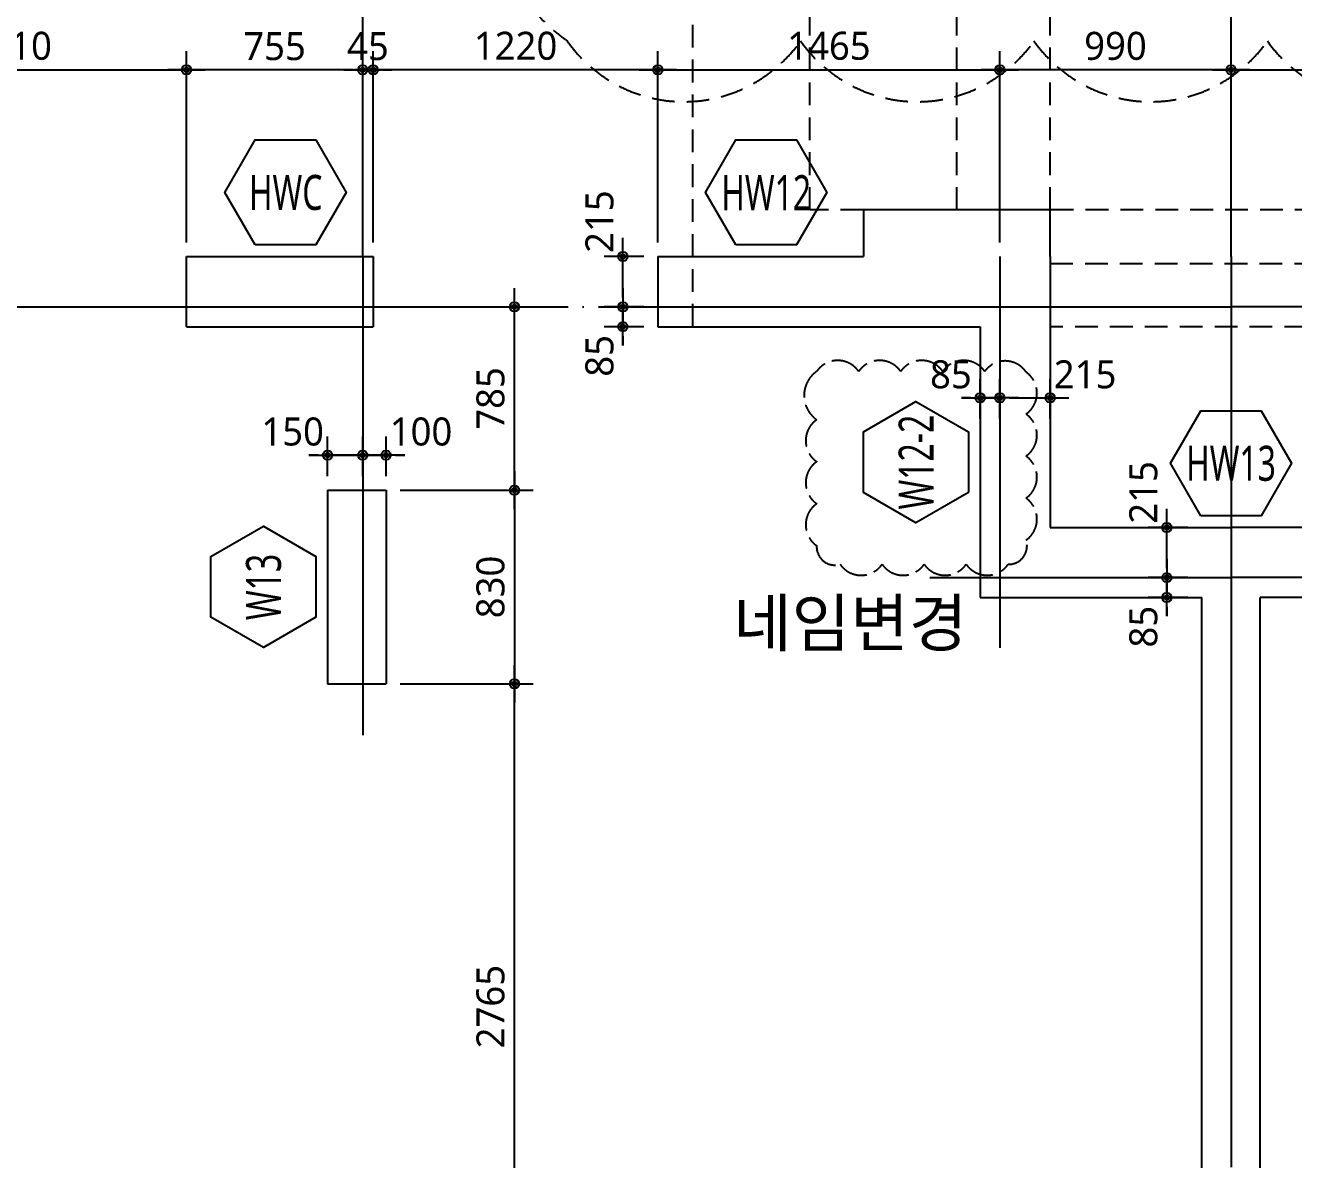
# Model space of a CAD drawing. Header units: millimetres. Extents: x 350420 to 672135, y -312840 to -44390.
# Drawn here: x 581885 to 587318, y -61353 to -56494 of the extents above; entities that cross this region are included whole.
import ezdxf
from ezdxf.enums import TextEntityAlignment as Align
from ezdxf.xclip import XClip

# ---------------------------------------------------------------- set-up
doc = ezdxf.new("R2010")
doc.units = ezdxf.units.MM
doc.header["$LTSCALE"] = 65
doc.header["$XCLIPFRAME"] = 0
for name, pattern in [('CEN', [62, 60, -1, 0, -1]), ('HID', [2.5, 2, -0.5]), ('XS-지하주차장$0$CEN', [62, 60, -1, 0, -1]), ('XS-지하주차장$0$HID', [2.3, 1.5, -0.8])]:
    doc.linetypes.add(name, pattern=pattern)
doc.layers.get('Defpoints').update_dxf_attribs({"color": 145})
for name, color, linetype, plot in [('211119', 40, 'Continuous', False), ('XS-지하주차장$0$1215', 181, 'XS-지하주차장$0$HID', False), ('XS-지하주차장$0$PD', 145, 'XS-지하주차장$0$HID', False)]:
    doc.layers.add(name, color=color, linetype=linetype, plot=plot)
for name, color, linetype in [('CEN', 1, 'CEN'), ('DIM', 7, 'Continuous'), ('M', 7, 'Continuous'), ('NAME-W', 4, 'Continuous'), ('XS-지하주차장$0$AWG', 5, 'XS-지하주차장$0$HID'), ('XS-지하주차장$0$CEN', 1, 'XS-지하주차장$0$CEN'), ('XS-지하주차장$0$COL', 2, 'Continuous'), ('XS-지하주차장$0$G', 4, 'XS-지하주차장$0$HID'), ('XS-지하주차장$0$W1', 2, 'Continuous'), ('XS-지하주차장$0$W1-H', 11, 'XS-지하주차장$0$HID')]:
    doc.layers.add(name, color=color, linetype=linetype)
doc.styles.add('맑은고딕', font='malgun.ttf')
doc.dimstyles.new('DIM_40', dxfattribs={"dimscale": 40, "dimtxt": 3, "dimasz": 1, "dimexe": 2, "dimexo": 1.5, "dimgap": 1, "dimtad": 1, "dimdec": 0, "dimzin": 0, "dimdsep": 46, "dimtxsty": '맑은고딕', "dimblk1": 'DIMDOT', "dimblk2": 'DIMDOT', "dimsah": 1, "dimcen": 0.09, "dimdle": 2, "dimclrd": 7, "dimclre": 7, "dimclrt": 6, "dimadec": 0, "dimazin": 0, "dimtfac": 1, "dimtdec": 0, "dimtix": 1, "dimtmove": 2, "dimatfit": 3, "dimldrblk": 'DIMDOT', "dimfxl": 0, "dimtolj": 1, "dimtzin": 0, "dimarcsym": 0})

# ---------------------------------------------------------------- blocks, each defined once
blk = doc.blocks.new('XS-지하주차장$0$B1-6')
at = {"layer": 'XS-지하주차장$0$CEN'}
for p, q in [((26850, 27320), (26850, 20580)), ((28010, 21870), (28010, 20580)), ((26635, 20580), (36060, 20580)), ((26635, 20580), (36060, 20580)), ((26850, 13840), (26850, 20580)), ((28010, 19290), (28010, 20580)), ((26635, 19590), (28310, 19590)), ((26635, 16860), (28684.7, 16860))]:
    blk.add_line(p, q, dxfattribs=at)
at = {"layer": 'XS-지하주차장$0$PD'}
blk.add_line((26665, 19805), (26665, 21355), dxfattribs=at)
at = {"layer": 'XS-지하주차장$0$W1'}
for p, q in [((28095, 21655), (28095, 20705)), ((27795, 21355), (27795, 20580)), ((34475, 20705), (28095, 20705)), ((27795, 19805), (27795, 20580)), ((34475, 20455), (28095, 20455)), ((28095, 19505), (28095, 20455)), ((26635, 19805), (27795, 19805)), ((26935, 18125), (26935, 19505)), ((26935, 19505), (28095, 19505)), ((26635, 18125), (26635, 19005)), ((26635, 18125), (26935, 18125)), ((27635, 16960), (28465, 16960)), ((27635, 16710), (27635, 16960)), ((28465, 16710), (28465, 16960)), ((26635, 16905), (26935, 16905)), ((26635, 16105), (26635, 16905)), ((26935, 16105), (26935, 16905)), ((27635, 16710), (28465, 16710)), ((26935, 16105), (26635, 16105))]:
    blk.add_line(p, q, dxfattribs=at)
blk = doc.blocks.new('XS-지하주차장$0$B2-W')
at = {"layer": 'XS-지하주차장$0$W1-H'}
for p, q in [((124905, 73325), (124105, 73325)), ((124105, 73325), (124105, 73125)), ((124905, 73125), (124905, 73325)), ((121205, 72825), (121205, 73125)), ((121205, 73125), (122005, 73125)), ((122005, 73125), (122005, 72825)), ((123225, 73125), (123225, 72825)), ((123225, 73125), (124105, 73125)), ((124905, 73125), (124905, 71965)), ((121205, 72825), (122005, 72825)), ((123225, 72825), (124605, 72825)), ((124605, 72825), (124605, 71665)), ((121810, 72125), (121810, 71295)), ((121810, 72125), (122060, 72125)), ((122060, 72125), (122060, 71295)), ((124905, 71965), (125680, 71965)), ((126455, 71965), (125680, 71965)), ((124605, 71665), (125555, 71665)), ((125555, 65285), (125555, 71665)), ((125805, 65285), (125805, 71665)), ((126755, 71665), (125805, 71665)), ((121810, 71295), (122060, 71295))]:
    blk.add_line(p, q, dxfattribs=at)
blk = doc.blocks.new('XS-지하주차장')
at = {"layer": 'XS-지하주차장$0$1215'}
blk.add_lwpolyline([(662346, 143238.8, 0.520567), (663346, 143238.8, 0.520567), (664346, 143238.8, 0.520567), (665346, 143238.8, 0.520567), (666346, 143238.8, 0.520567), (667346, 143238.8, 0.520567), (668346, 143238.8, 0.520567), (669346, 143238.8, 0.520567), (670346, 143238.8, 0.520567), (671346, 143238.8, 0.520567), (672346, 143238.8, 0.520567), (672733.9, 143851, 0.520567), (672339.4, 144456.5, 0.520567), (671339.4, 144456.5, 0.520567), (670339.4, 144456.5, 0.520567), (669339.4, 144456.5, 0.520567), (668339.4, 144456.5, 0.520567), (667339.4, 144456.5, 0.520567), (666339.4, 144456.5, 0.520567), (665339.4, 144456.5, 0.520567), (664339.4, 144456.5, 0.520567), (663339.4, 144456.5, 0.520567), (662346, 144449.9, 0.520567)], format="xyb", close=True, dxfattribs=at)
at = {"layer": 'XS-지하주차장$0$AWG'}
for p, q in [((663385, 142515), (663385, 150575)), ((662885, 142015), (662885, 143665)), ((663615, 142515), (663385, 142515)), ((671990, 142515), (664415, 142515)), ((665965, 142015), (664415, 142015))]:
    blk.add_line(p, q, dxfattribs=at)
at = {"layer": 'XS-지하주차장$0$COL'}
blk.add_lwpolyline([(664415, 142315), (664415, 142515), (663615, 142515), (663615, 142315)], dxfattribs=at)
at = {"layer": 'XS-지하주차장$0$G'}
for p, q in [((664015, 142515), (664015, 150575)), ((664415, 142515), (664415, 150575))]:
    blk.add_line(p, q, dxfattribs=at)
at = {"layer": 'XS-지하주차장$0$W1', "rotation": 270}
blk.add_blockref('XS-지하주차장$0$B1-6', (644610, 168950), dxfattribs=at)
at = {"layer": 'XS-지하주차장$0$W1-H'}
blk.add_blockref('XS-지하주차장$0$B2-W', (539510, 69190), dxfattribs=at)
blk = doc.blocks.new('DIMDOT')
at = {"layer": 'DIM', "linetype": 'Continuous'}
blk.add_line((-2, 0), (2, 0), dxfattribs=at)
for radius in [0.5, 0.25]:
    blk.add_circle((0, 0), radius, dxfattribs=at)
blk = doc.blocks.new('*D612')
at = {"layer": 'Defpoints', "color": 0, "linetype": 'Continuous', "transparency": 16777216}
for p in [(588040, -56685), (587050, -57485), (588040, -57485)]:
    blk.add_point(p, dxfattribs=at)
at = {"layer": 'DIM', "color": 7, "linetype": 'Continuous', "lineweight": -2, "transparency": 16777216}
for p, q in [((587050, -57425), (587050, -56605)), ((588040, -57425), (588040, -56605)), ((587090, -56685), (588000, -56685))]:
    blk.add_line(p, q, dxfattribs=at)
at = {"layer": 'DIM', "color": 7, "linetype": 'Continuous', "lineweight": -2, "transparency": 16777216, "xscale": 40, "yscale": 40, "zscale": 40, "rotation": 180}
blk.add_blockref('DIMDOT', (587050, -56685), dxfattribs=at)
at = {"layer": 'DIM', "color": 7, "linetype": 'Continuous', "lineweight": -2, "transparency": 16777216, "xscale": 40, "yscale": 40, "zscale": 40}
blk.add_blockref('DIMDOT', (588040, -56685), dxfattribs=at)
at = {"layer": 'DIM', "color": 6, "linetype": 'Continuous', "transparency": 16777216, "insert": (587545, -56583), "char_height": 120, "attachment_point": 5, "style": '맑은고딕'}
blk.add_mtext('\\A1;990', dxfattribs=at)
blk = doc.blocks.new('*D613')
at = {"layer": 'Defpoints', "color": 0, "linetype": 'Continuous', "transparency": 16777216}
for p in [(582575, -56685), (581065, -57485), (582575, -57485)]:
    blk.add_point(p, dxfattribs=at)
at = {"layer": 'DIM', "color": 7, "linetype": 'Continuous', "lineweight": -2, "transparency": 16777216}
for p, q in [((581065, -57425), (581065, -56605)), ((582575, -57425), (582575, -56605)), ((581105, -56685), (582535, -56685))]:
    blk.add_line(p, q, dxfattribs=at)
at = {"layer": 'DIM', "color": 7, "linetype": 'Continuous', "lineweight": -2, "transparency": 16777216, "xscale": 40, "yscale": 40, "zscale": 40, "rotation": 180}
blk.add_blockref('DIMDOT', (581065, -56685), dxfattribs=at)
at = {"layer": 'DIM', "color": 7, "linetype": 'Continuous', "lineweight": -2, "transparency": 16777216, "xscale": 40, "yscale": 40, "zscale": 40}
blk.add_blockref('DIMDOT', (582575, -56685), dxfattribs=at)
at = {"layer": 'DIM', "color": 6, "linetype": 'Continuous', "transparency": 16777216, "insert": (581820, -56582.6), "char_height": 120, "attachment_point": 5, "style": '맑은고딕'}
blk.add_mtext('\\A1;1510', dxfattribs=at)
blk = doc.blocks.new('*D615')
at = {"layer": 'Defpoints', "color": 0, "linetype": 'Continuous', "transparency": 16777216}
for p in [(582575, -56685), (582575, -57485), (583330, -57485)]:
    blk.add_point(p, dxfattribs=at)
at = {"layer": 'DIM', "color": 7, "linetype": 'Continuous', "lineweight": -2, "transparency": 16777216}
for p, q in [((582575, -57425), (582575, -56605)), ((583330, -57425), (583330, -56605)), ((583290, -56685), (582615, -56685))]:
    blk.add_line(p, q, dxfattribs=at)
at = {"layer": 'DIM', "color": 7, "linetype": 'Continuous', "lineweight": -2, "transparency": 16777216, "xscale": 40, "yscale": 40, "zscale": 40, "rotation": 180}
blk.add_blockref('DIMDOT', (582575, -56685), dxfattribs=at)
at = {"layer": 'DIM', "color": 7, "linetype": 'Continuous', "lineweight": -2, "transparency": 16777216, "xscale": 40, "yscale": 40, "zscale": 40}
blk.add_blockref('DIMDOT', (583330, -56685), dxfattribs=at)
at = {"layer": 'DIM', "color": 6, "linetype": 'Continuous', "transparency": 16777216, "insert": (582952.5, -56584), "char_height": 120, "attachment_point": 5, "style": '맑은고딕'}
blk.add_mtext('\\A1;755', dxfattribs=at)
blk = doc.blocks.new('*D616')
at = {"layer": 'Defpoints', "color": 0, "linetype": 'Continuous', "transparency": 16777216}
for p in [(583375, -56685), (583330, -57485), (583375, -57485)]:
    blk.add_point(p, dxfattribs=at)
at = {"layer": 'DIM', "color": 7, "linetype": 'Continuous', "lineweight": -2, "transparency": 16777216}
for p, q in [((583330, -57425), (583330, -56605)), ((583375, -57425), (583375, -56605)), ((583290, -56685), (583250, -56685)), ((583330, -56685), (583375, -56685)), ((583415, -56685), (583455, -56685))]:
    blk.add_line(p, q, dxfattribs=at)
at = {"layer": 'DIM', "color": 7, "linetype": 'Continuous', "lineweight": -2, "transparency": 16777216, "xscale": 40, "yscale": 40, "zscale": 40}
blk.add_blockref('DIMDOT', (583330, -56685), dxfattribs=at)
at = {"layer": 'DIM', "color": 7, "linetype": 'Continuous', "lineweight": -2, "transparency": 16777216, "xscale": 40, "yscale": 40, "zscale": 40, "rotation": 180}
blk.add_blockref('DIMDOT', (583375, -56685), dxfattribs=at)
at = {"layer": 'DIM', "color": 6, "linetype": 'Continuous', "transparency": 16777216, "insert": (583352.5, -56584), "char_height": 120, "attachment_point": 5, "style": '맑은고딕'}
blk.add_mtext('\\A1;45', dxfattribs=at)
blk = doc.blocks.new('*D617')
at = {"layer": 'Defpoints', "color": 0, "linetype": 'Continuous', "transparency": 16777216}
for p in [(583375, -56685), (583375, -57485), (584595, -57485)]:
    blk.add_point(p, dxfattribs=at)
at = {"layer": 'DIM', "color": 7, "linetype": 'Continuous', "lineweight": -2, "transparency": 16777216}
for p, q in [((583375, -57425), (583375, -56605)), ((584595, -57425), (584595, -56605)), ((584555, -56685), (583415, -56685))]:
    blk.add_line(p, q, dxfattribs=at)
at = {"layer": 'DIM', "color": 7, "linetype": 'Continuous', "lineweight": -2, "transparency": 16777216, "xscale": 40, "yscale": 40, "zscale": 40, "rotation": 180}
blk.add_blockref('DIMDOT', (583375, -56685), dxfattribs=at)
at = {"layer": 'DIM', "color": 7, "linetype": 'Continuous', "lineweight": -2, "transparency": 16777216, "xscale": 40, "yscale": 40, "zscale": 40}
blk.add_blockref('DIMDOT', (584595, -56685), dxfattribs=at)
at = {"layer": 'DIM', "color": 6, "linetype": 'Continuous', "transparency": 16777216, "insert": (583985, -56582.6), "char_height": 120, "attachment_point": 5, "style": '맑은고딕'}
blk.add_mtext('\\A1;1220', dxfattribs=at)
blk = doc.blocks.new('*D618')
at = {"layer": 'Defpoints', "color": 0, "linetype": 'Continuous', "transparency": 16777216}
for p in [(586060, -56685), (584595, -57485), (586060, -57485)]:
    blk.add_point(p, dxfattribs=at)
at = {"layer": 'DIM', "color": 7, "linetype": 'Continuous', "lineweight": -2, "transparency": 16777216}
for p, q in [((584595, -57425), (584595, -56605)), ((586060, -57425), (586060, -56605)), ((584635, -56685), (586020, -56685))]:
    blk.add_line(p, q, dxfattribs=at)
at = {"layer": 'DIM', "color": 7, "linetype": 'Continuous', "lineweight": -2, "transparency": 16777216, "xscale": 40, "yscale": 40, "zscale": 40, "rotation": 180}
blk.add_blockref('DIMDOT', (584595, -56685), dxfattribs=at)
at = {"layer": 'DIM', "color": 7, "linetype": 'Continuous', "lineweight": -2, "transparency": 16777216, "xscale": 40, "yscale": 40, "zscale": 40}
blk.add_blockref('DIMDOT', (586060, -56685), dxfattribs=at)
at = {"layer": 'DIM', "color": 6, "linetype": 'Continuous', "transparency": 16777216, "insert": (585327.5, -56582.6), "char_height": 120, "attachment_point": 5, "style": '맑은고딕'}
blk.add_mtext('\\A1;1465', dxfattribs=at)
blk = doc.blocks.new('*D619')
at = {"layer": 'Defpoints', "color": 0, "linetype": 'Continuous', "transparency": 16777216}
for p in [(586060, -56685), (586060, -57485), (587050, -57485)]:
    blk.add_point(p, dxfattribs=at)
at = {"layer": 'DIM', "color": 7, "linetype": 'Continuous', "lineweight": -2, "transparency": 16777216}
for p, q in [((586060, -57425), (586060, -56605)), ((587050, -57425), (587050, -56605)), ((587010, -56685), (586100, -56685))]:
    blk.add_line(p, q, dxfattribs=at)
at = {"layer": 'DIM', "color": 7, "linetype": 'Continuous', "lineweight": -2, "transparency": 16777216, "xscale": 40, "yscale": 40, "zscale": 40, "rotation": 180}
blk.add_blockref('DIMDOT', (586060, -56685), dxfattribs=at)
at = {"layer": 'DIM', "color": 7, "linetype": 'Continuous', "lineweight": -2, "transparency": 16777216, "xscale": 40, "yscale": 40, "zscale": 40}
blk.add_blockref('DIMDOT', (587050, -56685), dxfattribs=at)
at = {"layer": 'DIM', "color": 6, "linetype": 'Continuous', "transparency": 16777216, "insert": (586555, -56583), "char_height": 120, "attachment_point": 5, "style": '맑은고딕'}
blk.add_mtext('\\A1;990', dxfattribs=at)
blk = doc.blocks.new('*D652')
at = {"layer": 'Defpoints', "color": 0, "linetype": 'Continuous', "transparency": 16777216}
for p in [(583430, -57700), (583980, -57700), (583430, -58485)]:
    blk.add_point(p, dxfattribs=at)
at = {"layer": 'DIM', "color": 7, "linetype": 'Continuous', "lineweight": -2, "transparency": 16777216}
for p, q in [((583490, -57700), (584060, -57700)), ((583980, -58445), (583980, -57740)), ((583490, -58485), (584060, -58485))]:
    blk.add_line(p, q, dxfattribs=at)
at = {"layer": 'DIM', "color": 7, "linetype": 'Continuous', "lineweight": -2, "transparency": 16777216, "xscale": 40, "yscale": 40, "zscale": 40}
for p, rotation in [((583980, -57700), 90), ((583980, -58485), 270)]:
    blk.add_blockref('DIMDOT', p, dxfattribs=dict(at, rotation=rotation))
at = {"layer": 'DIM', "color": 6, "linetype": 'Continuous', "transparency": 16777216, "insert": (583878, -58092.5), "char_height": 120, "attachment_point": 5, "rotation": 90, "style": '맑은고딕'}
blk.add_mtext('\\A1;785', dxfattribs=at)
blk = doc.blocks.new('*D653')
at = {"layer": 'Defpoints', "color": 0, "linetype": 'Continuous', "transparency": 16777216}
for p in [(583430, -58485), (583430, -59315), (583980, -59315)]:
    blk.add_point(p, dxfattribs=at)
at = {"layer": 'DIM', "color": 7, "linetype": 'Continuous', "lineweight": -2, "transparency": 16777216}
for p, q in [((583490, -58485), (584060, -58485)), ((583980, -58525), (583980, -59275)), ((583490, -59315), (584060, -59315))]:
    blk.add_line(p, q, dxfattribs=at)
at = {"layer": 'DIM', "color": 7, "linetype": 'Continuous', "lineweight": -2, "transparency": 16777216, "xscale": 40, "yscale": 40, "zscale": 40}
for p, rotation in [((583980, -58485), 90), ((583980, -59315), 270)]:
    blk.add_blockref('DIMDOT', p, dxfattribs=dict(at, rotation=rotation))
at = {"layer": 'DIM', "color": 6, "linetype": 'Continuous', "transparency": 16777216, "insert": (583878, -58900), "char_height": 120, "attachment_point": 5, "rotation": 90, "style": '맑은고딕'}
blk.add_mtext('\\A1;830', dxfattribs=at)
blk = doc.blocks.new('*D654')
at = {"layer": 'Defpoints', "color": 0, "linetype": 'Continuous', "transparency": 16777216}
for p in [(583430, -59315), (583980, -59315), (583430, -62080)]:
    blk.add_point(p, dxfattribs=at)
at = {"layer": 'DIM', "color": 7, "linetype": 'Continuous', "lineweight": -2, "transparency": 16777216}
for p, q in [((583490, -59315), (584060, -59315)), ((583980, -62040), (583980, -59355)), ((583490, -62080), (584060, -62080))]:
    blk.add_line(p, q, dxfattribs=at)
at = {"layer": 'DIM', "color": 7, "linetype": 'Continuous', "lineweight": -2, "transparency": 16777216, "xscale": 40, "yscale": 40, "zscale": 40}
for p, rotation in [((583980, -59315), 90), ((583980, -62080), 270)]:
    blk.add_blockref('DIMDOT', p, dxfattribs=dict(at, rotation=rotation))
at = {"layer": 'DIM', "color": 6, "linetype": 'Continuous', "transparency": 16777216, "insert": (583878, -60697.5), "char_height": 120, "attachment_point": 5, "rotation": 90, "style": '맑은고딕'}
blk.add_mtext('\\A1;2765', dxfattribs=at)
blk = doc.blocks.new('*D677')
at = {"layer": 'Defpoints', "color": 0, "linetype": 'Continuous', "transparency": 16777216}
for p in [(583430, -58335), (583330, -58485), (583430, -58485)]:
    blk.add_point(p, dxfattribs=at)
at = {"layer": 'DIM', "color": 7, "linetype": 'Continuous', "lineweight": -2, "transparency": 16777216}
for p, q in [((583330, -58425), (583330, -58255)), ((583430, -58425), (583430, -58255)), ((583290, -58335), (583250, -58335)), ((583330, -58335), (583430, -58335)), ((583470, -58335), (583510, -58335))]:
    blk.add_line(p, q, dxfattribs=at)
at = {"layer": 'DIM', "color": 7, "linetype": 'Continuous', "lineweight": -2, "transparency": 16777216, "xscale": 40, "yscale": 40, "zscale": 40}
blk.add_blockref('DIMDOT', (583330, -58335), dxfattribs=at)
at = {"layer": 'DIM', "color": 7, "linetype": 'Continuous', "lineweight": -2, "transparency": 16777216, "xscale": 40, "yscale": 40, "zscale": 40, "rotation": 180}
blk.add_blockref('DIMDOT', (583430, -58335), dxfattribs=at)
at = {"layer": 'DIM', "color": 6, "linetype": 'Continuous', "transparency": 16777216, "insert": (583580, -58234.9), "char_height": 120, "attachment_point": 5, "style": '맑은고딕'}
blk.add_mtext('\\A1;100', dxfattribs=at)
blk = doc.blocks.new('*D678')
at = {"layer": 'Defpoints', "color": 0, "linetype": 'Continuous', "transparency": 16777216}
for p in [(583180, -58335), (583180, -58485), (583330, -58485)]:
    blk.add_point(p, dxfattribs=at)
at = {"layer": 'DIM', "color": 7, "linetype": 'Continuous', "lineweight": -2, "transparency": 16777216}
for p, q in [((583180, -58425), (583180, -58255)), ((583330, -58425), (583330, -58255)), ((583140, -58335), (583100, -58335)), ((583330, -58335), (583180, -58335)), ((583370, -58335), (583410, -58335))]:
    blk.add_line(p, q, dxfattribs=at)
at = {"layer": 'DIM', "color": 7, "linetype": 'Continuous', "lineweight": -2, "transparency": 16777216, "xscale": 40, "yscale": 40, "zscale": 40}
blk.add_blockref('DIMDOT', (583180, -58335), dxfattribs=at)
at = {"layer": 'DIM', "color": 7, "linetype": 'Continuous', "lineweight": -2, "transparency": 16777216, "xscale": 40, "yscale": 40, "zscale": 40, "rotation": 180}
blk.add_blockref('DIMDOT', (583330, -58335), dxfattribs=at)
at = {"layer": 'DIM', "color": 6, "linetype": 'Continuous', "transparency": 16777216, "insert": (583030, -58234.9), "char_height": 120, "attachment_point": 5, "style": '맑은고딕'}
blk.add_mtext('\\A1;150', dxfattribs=at)
blk = doc.blocks.new('*D683')
at = {"layer": 'Defpoints', "color": 0, "linetype": 'Continuous', "transparency": 16777216}
for p in [(586925, -58860), (586775, -58945), (586925, -58945)]:
    blk.add_point(p, dxfattribs=at)
at = {"layer": 'DIM', "color": 7, "linetype": 'Continuous', "lineweight": -2, "transparency": 16777216}
for p, q in [((586775, -58820), (586775, -58780)), ((586865, -58860), (586695, -58860)), ((586775, -58860), (586775, -58945)), ((586865, -58945), (586695, -58945)), ((586775, -58985), (586775, -59025))]:
    blk.add_line(p, q, dxfattribs=at)
at = {"layer": 'DIM', "color": 7, "linetype": 'Continuous', "lineweight": -2, "transparency": 16777216, "xscale": 40, "yscale": 40, "zscale": 40}
for p, rotation in [((586775, -58860), 270), ((586775, -58945), 90)]:
    blk.add_blockref('DIMDOT', p, dxfattribs=dict(at, rotation=rotation))
at = {"layer": 'DIM', "color": 6, "linetype": 'Continuous', "transparency": 16777216, "insert": (586674.9, -59070), "char_height": 120, "attachment_point": 5, "rotation": 90, "style": '맑은고딕'}
blk.add_mtext('\\A1;85', dxfattribs=at)
blk = doc.blocks.new('*D684')
at = {"layer": 'Defpoints', "color": 0, "linetype": 'Continuous', "transparency": 16777216}
for p in [(586775, -58645), (586925, -58645), (586925, -58860)]:
    blk.add_point(p, dxfattribs=at)
at = {"layer": 'DIM', "color": 7, "linetype": 'Continuous', "lineweight": -2, "transparency": 16777216}
for p, q in [((586865, -58645), (586695, -58645)), ((586775, -58820), (586775, -58685)), ((586865, -58860), (586695, -58860))]:
    blk.add_line(p, q, dxfattribs=at)
at = {"layer": 'DIM', "color": 7, "linetype": 'Continuous', "lineweight": -2, "transparency": 16777216, "xscale": 40, "yscale": 40, "zscale": 40}
for p, rotation in [((586775, -58645), 90), ((586775, -58860), 270)]:
    blk.add_blockref('DIMDOT', p, dxfattribs=dict(at, rotation=rotation))
at = {"layer": 'DIM', "color": 6, "linetype": 'Continuous', "transparency": 16777216, "insert": (586674.9, -58495), "char_height": 120, "attachment_point": 5, "rotation": 90, "style": '맑은고딕'}
blk.add_mtext('\\A1;215', dxfattribs=at)
blk = doc.blocks.new('*D685')
at = {"layer": 'Defpoints', "color": 0, "linetype": 'Continuous', "transparency": 16777216}
for p in [(585975, -58090), (585975, -58240), (586060, -58240)]:
    blk.add_point(p, dxfattribs=at)
at = {"layer": 'DIM', "color": 7, "linetype": 'Continuous', "lineweight": -2, "transparency": 16777216}
for p, q in [((585975, -58180), (585975, -58010)), ((586060, -58180), (586060, -58010)), ((585935, -58090), (585895, -58090)), ((586060, -58090), (585975, -58090)), ((586100, -58090), (586140, -58090))]:
    blk.add_line(p, q, dxfattribs=at)
at = {"layer": 'DIM', "color": 7, "linetype": 'Continuous', "lineweight": -2, "transparency": 16777216, "xscale": 40, "yscale": 40, "zscale": 40}
blk.add_blockref('DIMDOT', (585975, -58090), dxfattribs=at)
at = {"layer": 'DIM', "color": 7, "linetype": 'Continuous', "lineweight": -2, "transparency": 16777216, "xscale": 40, "yscale": 40, "zscale": 40, "rotation": 180}
blk.add_blockref('DIMDOT', (586060, -58090), dxfattribs=at)
at = {"layer": 'DIM', "color": 6, "linetype": 'Continuous', "transparency": 16777216, "insert": (585850, -57989.9), "char_height": 120, "attachment_point": 5, "style": '맑은고딕'}
blk.add_mtext('\\A1;85', dxfattribs=at)
blk = doc.blocks.new('*D686')
at = {"layer": 'Defpoints', "color": 0, "linetype": 'Continuous', "transparency": 16777216}
for p in [(586275, -58090), (586060, -58240), (586275, -58240)]:
    blk.add_point(p, dxfattribs=at)
at = {"layer": 'DIM', "color": 7, "linetype": 'Continuous', "lineweight": -2, "transparency": 16777216}
for p, q in [((586060, -58180), (586060, -58010)), ((586275, -58180), (586275, -58010)), ((586100, -58090), (586235, -58090))]:
    blk.add_line(p, q, dxfattribs=at)
at = {"layer": 'DIM', "color": 7, "linetype": 'Continuous', "lineweight": -2, "transparency": 16777216, "xscale": 40, "yscale": 40, "zscale": 40, "rotation": 180}
blk.add_blockref('DIMDOT', (586060, -58090), dxfattribs=at)
at = {"layer": 'DIM', "color": 7, "linetype": 'Continuous', "lineweight": -2, "transparency": 16777216, "xscale": 40, "yscale": 40, "zscale": 40}
blk.add_blockref('DIMDOT', (586275, -58090), dxfattribs=at)
at = {"layer": 'DIM', "color": 6, "linetype": 'Continuous', "transparency": 16777216, "insert": (586425, -57989.9), "char_height": 120, "attachment_point": 5, "style": '맑은고딕'}
blk.add_mtext('\\A1;215', dxfattribs=at)
blk = doc.blocks.new('*D711')
at = {"layer": 'Defpoints', "color": 0, "linetype": 'Continuous', "transparency": 16777216}
for p in [(584595, -57700), (584445, -57785), (584595, -57785)]:
    blk.add_point(p, dxfattribs=at)
at = {"layer": 'DIM', "color": 7, "linetype": 'Continuous', "lineweight": -2, "transparency": 16777216}
for p, q in [((584445, -57660), (584445, -57620)), ((584535, -57700), (584365, -57700)), ((584445, -57700), (584445, -57785)), ((584535, -57785), (584365, -57785)), ((584445, -57825), (584445, -57865))]:
    blk.add_line(p, q, dxfattribs=at)
at = {"layer": 'DIM', "color": 7, "linetype": 'Continuous', "lineweight": -2, "transparency": 16777216, "xscale": 40, "yscale": 40, "zscale": 40}
for p, rotation in [((584445, -57700), 270), ((584445, -57785), 90)]:
    blk.add_blockref('DIMDOT', p, dxfattribs=dict(at, rotation=rotation))
at = {"layer": 'DIM', "color": 6, "linetype": 'Continuous', "transparency": 16777216, "insert": (584344.9, -57910), "char_height": 120, "attachment_point": 5, "rotation": 90, "style": '맑은고딕'}
blk.add_mtext('\\A1;85', dxfattribs=at)
blk = doc.blocks.new('*D712')
at = {"layer": 'Defpoints', "color": 0, "linetype": 'Continuous', "transparency": 16777216}
for p in [(584445, -57485), (584595, -57485), (584595, -57700)]:
    blk.add_point(p, dxfattribs=at)
at = {"layer": 'DIM', "color": 7, "linetype": 'Continuous', "lineweight": -2, "transparency": 16777216}
for p, q in [((584535, -57485), (584365, -57485)), ((584445, -57660), (584445, -57525)), ((584535, -57700), (584365, -57700))]:
    blk.add_line(p, q, dxfattribs=at)
at = {"layer": 'DIM', "color": 7, "linetype": 'Continuous', "lineweight": -2, "transparency": 16777216, "xscale": 40, "yscale": 40, "zscale": 40}
for p, rotation in [((584445, -57485), 90), ((584445, -57700), 270)]:
    blk.add_blockref('DIMDOT', p, dxfattribs=dict(at, rotation=rotation))
at = {"layer": 'DIM', "color": 6, "linetype": 'Continuous', "transparency": 16777216, "insert": (584344.9, -57335), "char_height": 120, "attachment_point": 5, "rotation": 90, "style": '맑은고딕'}
blk.add_mtext('\\A1;215', dxfattribs=at)

msp = doc.modelspace()

# ---------------------------------------------------------------- linework, layer by layer
at = {"layer": '211119', "linetype": 'HID'}
msp.add_lwpolyline([(585274.9, -57976.7, -0.520567), (585454.9, -57976.7, -0.520567), (585634.9, -57976.7, -0.520567), (585814.9, -57976.7, -0.520567), (585994.9, -57976.7, -0.520567), (586172, -57979.5, -0.520567), (586172, -58159.5, -0.520567), (586172, -58339.5, -0.520567), (586172, -58519.5, -0.520567), (586172, -58699.5, -0.520567), (586095.4, -58802.9, -0.520567), (585915.4, -58802.9, -0.520567), (585735.4, -58802.9, -0.520567), (585555.4, -58802.9, -0.520567), (585375.4, -58802.9, -0.520567), (585274.9, -58723.5, -0.520567), (585274.9, -58543.5, -0.520567), (585274.9, -58363.5, -0.520567), (585274.9, -58183.5, -0.520567)], format="xyb", close=True, dxfattribs=at)
at = {"layer": 'CEN'}
for p, q in [((583330, -57485), (583330, -54345)), ((587050, -57485), (587050, -54345))]:
    msp.add_line(p, q, dxfattribs=at)
at = {"layer": 'M'}
for points in [[(582870.1, -57435), (582740.2, -57210), (582870.1, -56985), (583129.9, -56985), (583259.8, -57210), (583129.9, -57435)], [(584928.8, -57435), (584798.9, -57210), (584928.8, -56985), (585188.6, -56985), (585318.5, -57210), (585188.6, -57435)], [(585925, -58494.9), (585700, -58624.8), (585475, -58494.9), (585475, -58235.1), (585700, -58105.2), (585925, -58235.1)], [(586920.1, -58595), (586790.2, -58370), (586920.1, -58145), (587179.9, -58145), (587309.8, -58370), (587179.9, -58595)], [(583130, -59029.9), (582905, -59159.8), (582680, -59029.9), (582680, -58770.1), (582905, -58640.2), (583130, -58770.1)]]:
    msp.add_lwpolyline(points, close=True, dxfattribs=at)

# ---------------------------------------------------------------- block references
ref = msp.add_blockref('XS-지하주차장', (-78140, -199800))
XClip(ref).set_block_clipping_path([(643469.9999999981, 130890.0000000019), (673429.9999999894, 145455.0000000002)])

# ---------------------------------------------------------------- texts
at = {"layer": '211119', "style": '맑은고딕'}
msp.add_text('네임변경', height=200, dxfattribs=at).set_placement((585418.8, -59054.4), align=Align.MIDDLE_CENTER)
at = {"layer": 'NAME-W', "style": '맑은고딕', "width": 0.7}
for s, p in [('HWC', (583000, -57210)), ('HW12', (585058.7, -57210)), ('HW13', (587050, -58370))]:
    msp.add_text(s, height=150, dxfattribs=at).set_placement(p, align=Align.MIDDLE)
for s, p in [('W12-2', (585700, -58365)), ('W13', (582905, -58900))]:
    msp.add_text(s, height=150, rotation=90, dxfattribs=at).set_placement(p, align=Align.MIDDLE)

# ---------------------------------------------------------------- dimensions: what is measured, and where the dimension line sits
at = {"layer": 'DIM', "linetype": 'Continuous'}
for base, p1, p2, picture, middle in [((582575, -56685), (581065, -57485), (582575, -57485), '*D613', (581820, -56582.6)), ((583375, -56685), (583330, -57485), (583375, -57485), '*D616', (583352.5, -56584)), ((586060, -56685), (584595, -57485), (586060, -57485), '*D618', (585327.5, -56582.6)), ((588040, -56685), (587050, -57485), (588040, -57485), '*D612', (587545, -56583))]:
    dim = msp.add_linear_dim(base=base, p1=p1, p2=p2, dimstyle='DIM_40', dxfattribs=at)
    dim.commit()
    dim.dimension.update_dxf_attribs({"geometry": picture, "text_midpoint": middle})
for base, p1, p2, angle, picture, middle in [((582575, -56685), (583330, -57485), (582575, -57485), 180, '*D615', (582952.5, -56584)), ((583375, -56685), (584595, -57485), (583375, -57485), 180, '*D617', (583985, -56582.6)), ((586060, -56685), (587050, -57485), (586060, -57485), 180, '*D619', (586555, -56583)), ((583980, -57700), (583430, -58485), (583430, -57700), 90, '*D652', (583878, -58092.5)), ((583980, -59315), (583430, -58485), (583430, -59315), 270, '*D653', (583878, -58900)), ((583980, -59315), (583430, -62080), (583430, -59315), 90, '*D654', (583878, -60697.5))]:
    dim = msp.add_linear_dim(base=base, p1=p1, p2=p2, angle=angle, dimstyle='DIM_40', dxfattribs=at)
    dim.commit()
    dim.dimension.update_dxf_attribs({"geometry": picture, "text_midpoint": middle})
for base, p1, p2, angle, picture, middle in [((584445, -57485), (584595, -57700), (584595, -57485), 90, '*D712', (584344.9, -57335)), ((584445, -57785), (584595, -57700), (584595, -57785), 270, '*D711', (584344.9, -57910)), ((585975, -58090), (586060, -58240), (585975, -58240), 180, '*D685', (585850, -57989.9)), ((583180, -58335), (583330, -58485), (583180, -58485), 180, '*D678', (583030, -58234.9)), ((586775, -58645), (586925, -58860), (586925, -58645), 90, '*D684', (586674.9, -58495)), ((586775, -58945), (586925, -58860), (586925, -58945), 270, '*D683', (586674.9, -59070))]:
    dim = msp.add_linear_dim(base=base, p1=p1, p2=p2, angle=angle, dimstyle='DIM_40', dxfattribs=at)
    dim.commit()
    dim.dimension.update_dxf_attribs({"geometry": picture, "text_midpoint": middle, "dimtype": 160})
for base, p1, p2, picture, middle in [((586275, -58090), (586060, -58240), (586275, -58240), '*D686', (586425, -57989.9)), ((583430, -58335), (583330, -58485), (583430, -58485), '*D677', (583580, -58234.9))]:
    dim = msp.add_linear_dim(base=base, p1=p1, p2=p2, dimstyle='DIM_40', dxfattribs=at)
    dim.commit()
    dim.dimension.update_dxf_attribs({"geometry": picture, "text_midpoint": middle, "dimtype": 160})

doc.saveas('drawing.dxf')
